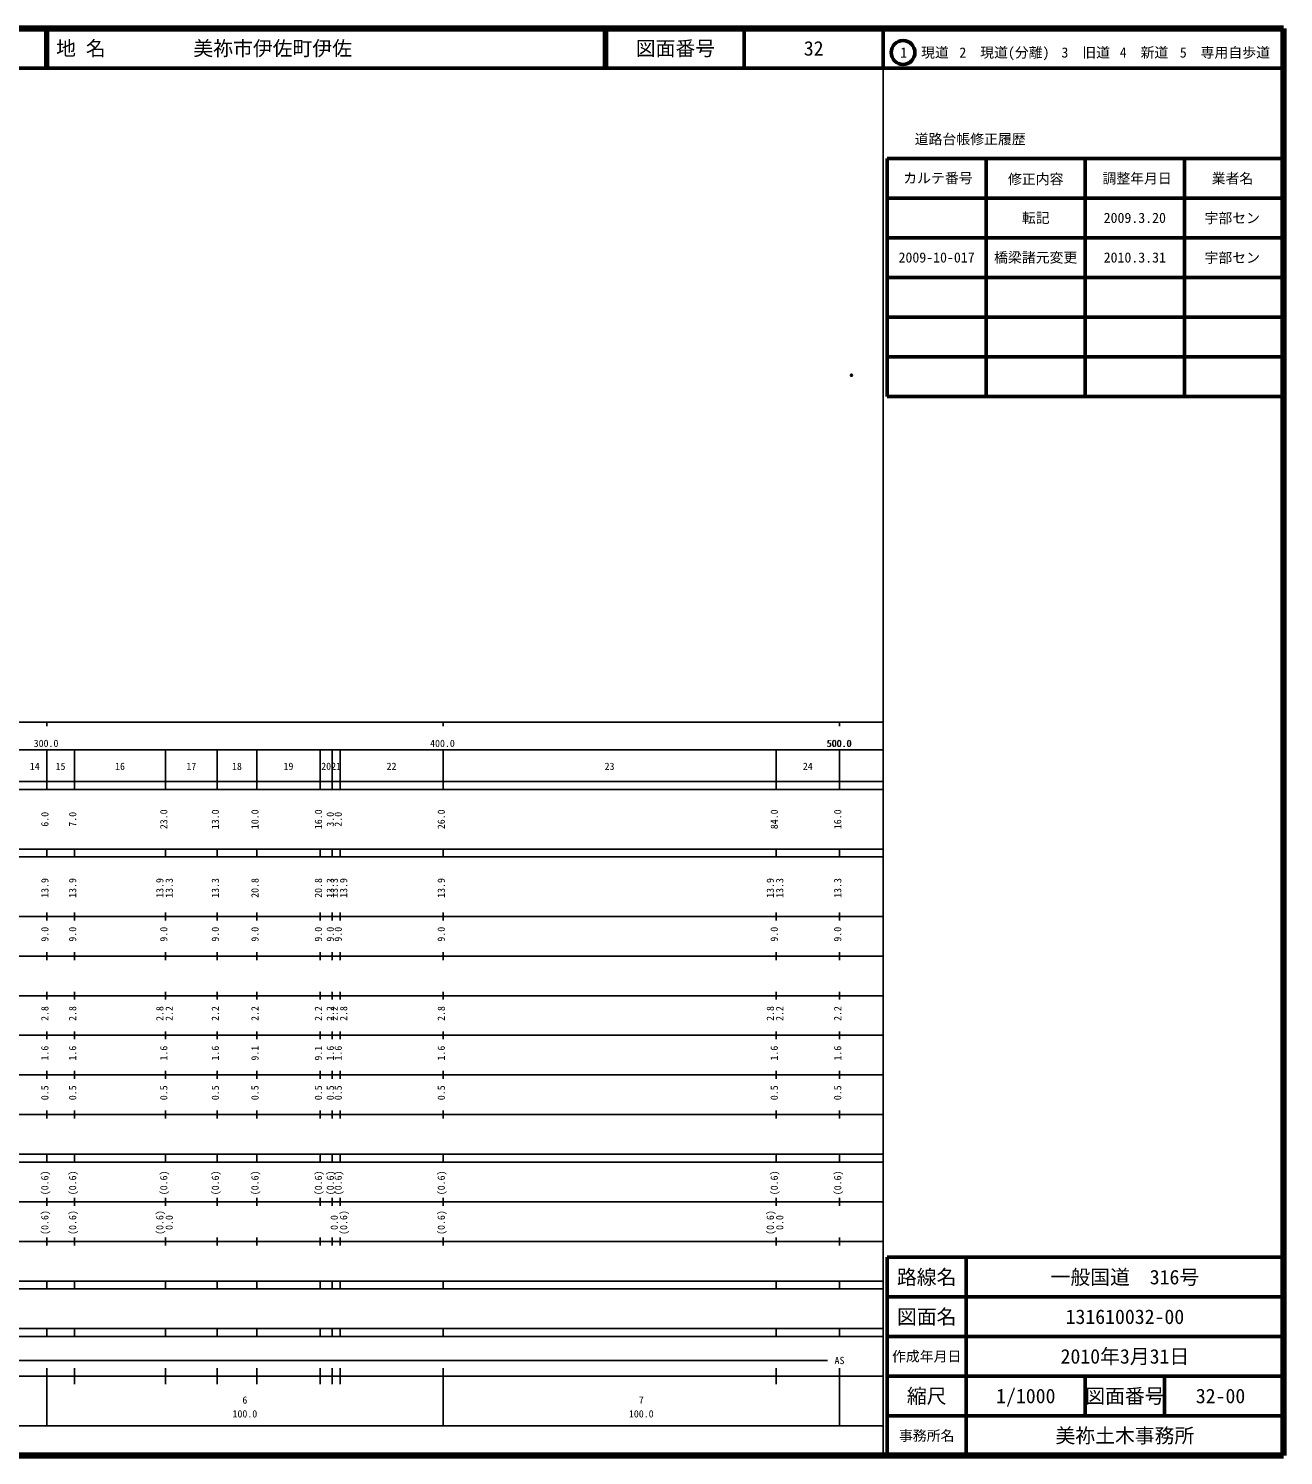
# Model space of a CAD drawing. Units: millimetres on the paper. Extents: x 40 to 680, y 20 to 380.
# Drawn here: x 363.4 to 680, y 20 to 380 of the extents above; entities that cross this region are included whole.
import ezdxf
from ezdxf.enums import TextEntityAlignment as Align

# ---------------------------------------------------------------- set-up
doc = ezdxf.new("R2010")
doc.units = ezdxf.units.MM
doc.header["$PDMODE"] = 32
doc.header["$PDSIZE"] = 0.5
doc.layers.add('S-OTRS', color=6, linetype='Continuous')
doc.layers.add('S-TTL-TXT', color=7, linetype='Continuous')
for name, color, linetype, lineweight in [('S-TTL', 2, 'Continuous', 140), ('S-TTL-BAND', 7, 'Continuous', 25), ('S-TTL-FRAM', 2, 'Continuous', 50), ('S-TTL-LINE', 7, 'Continuous', 50)]:
    doc.layers.add(name, color=color, linetype=linetype, lineweight=lineweight)
doc.styles.add('ＭＳ ゴシック', font='')
doc.styles.get('ＭＳ ゴシック').set_extended_font_data('MS Gothic')

msp = doc.modelspace()

# ---------------------------------------------------------------- linework, layer by layer
at = {"layer": 'S-OTRS'}
msp.add_point((571.01, 292.512), dxfattribs=at)
at = {"layer": 'S-TTL'}
for p, q in [((680, 380), (40, 380)), ((680, 20), (680, 380)), ((40, 20), (680, 20))]:
    msp.add_line(p, q, dxfattribs=at)
at = {"layer": 'S-TTL-BAND'}
for p, q in [((579, 20), (579, 370)), ((40, 205), (579, 205)), ((368, 205), (368, 204)), ((468, 205), (468, 204)), ((568, 205), (568, 204)), ((68, 198), (579, 198)), ((368, 188), (368, 198)), ((375, 188), (375, 198)), ((398, 188), (398, 198)), ((411, 188), (411, 198)), ((421, 188), (421, 198)), ((437, 188), (437, 198)), ((440, 188), (440, 198)), ((442, 188), (442, 198)), ((468, 188), (468, 198)), ((552, 188), (552, 198)), ((568, 188), (568, 198)), ((40, 190), (579, 190)), ((40, 188), (579, 188)), ((40, 173), (579, 173)), ((368, 171), (368, 173)), ((375, 171), (375, 173)), ((398, 171), (398, 173)), ((411, 171), (411, 173)), ((421, 171), (421, 173)), ((437, 171), (437, 173)), ((440, 171), (440, 173)), ((442, 171), (442, 173)), ((468, 171), (468, 173)), ((552, 171), (552, 173)), ((568, 171), (568, 173)), ((40, 171), (579, 171)), ((40, 156), (579, 156)), ((368, 155), (368, 157)), ((375, 155), (375, 157)), ((398, 155), (398, 157)), ((411, 155), (411, 157)), ((421, 155), (421, 157)), ((437, 155), (437, 157)), ((440, 155), (440, 157)), ((442, 155), (442, 157)), ((468, 155), (468, 157)), ((552, 155), (552, 157)), ((568, 155), (568, 157)), ((46, 146), (579, 146)), ((368, 145), (368, 147)), ((375, 145), (375, 147)), ((398, 145), (398, 147)), ((411, 145), (411, 147)), ((421, 145), (421, 147)), ((437, 145), (437, 147)), ((440, 145), (440, 147)), ((442, 145), (442, 147)), ((468, 145), (468, 147)), ((552, 145), (552, 147)), ((568, 145), (568, 147)), ((368, 135), (368, 137)), ((375, 135), (375, 137)), ((398, 135), (398, 137)), ((411, 135), (411, 137)), ((421, 135), (421, 137)), ((437, 135), (437, 137)), ((440, 135), (440, 137)), ((442, 135), (442, 137)), ((468, 135), (468, 137)), ((552, 135), (552, 137)), ((568, 135), (568, 137)), ((52, 136), (579, 136)), ((46, 126), (579, 126)), ((368, 125), (368, 127)), ((375, 125), (375, 127)), ((398, 125), (398, 127)), ((411, 125), (411, 127)), ((421, 125), (421, 127)), ((437, 125), (437, 127)), ((440, 125), (440, 127)), ((442, 125), (442, 127)), ((468, 125), (468, 127)), ((552, 125), (552, 127)), ((568, 125), (568, 127)), ((52, 116), (579, 116)), ((368, 115), (368, 117)), ((375, 115), (375, 117)), ((398, 115), (398, 117)), ((411, 115), (411, 117)), ((421, 115), (421, 117)), ((437, 115), (437, 117)), ((440, 115), (440, 117)), ((442, 115), (442, 117)), ((468, 115), (468, 117)), ((552, 115), (552, 117)), ((568, 115), (568, 117)), ((46, 106), (579, 106)), ((368, 105), (368, 107)), ((375, 105), (375, 107)), ((398, 105), (398, 107)), ((411, 105), (411, 107)), ((421, 105), (421, 107)), ((437, 105), (437, 107)), ((440, 105), (440, 107)), ((442, 105), (442, 107)), ((468, 105), (468, 107)), ((552, 105), (552, 107)), ((568, 105), (568, 107)), ((40, 96), (579, 96)), ((40, 94), (579, 94)), ((368, 94), (368, 96)), ((375, 94), (375, 96)), ((398, 94), (398, 96)), ((411, 94), (411, 96)), ((421, 94), (421, 96)), ((437, 94), (437, 96)), ((440, 94), (440, 96)), ((442, 94), (442, 96)), ((468, 94), (468, 96)), ((552, 94), (552, 96)), ((568, 94), (568, 96)), ((49, 84), (579, 84)), ((368, 83), (368, 85)), ((375, 83), (375, 85)), ((398, 83), (398, 85)), ((411, 83), (411, 85)), ((421, 83), (421, 85)), ((437, 83), (437, 85)), ((440, 83), (440, 85)), ((442, 83), (442, 85)), ((468, 83), (468, 85)), ((552, 83), (552, 85)), ((568, 83), (568, 85)), ((40, 74), (579, 74)), ((368, 73), (368, 75)), ((375, 73), (375, 75)), ((398, 73), (398, 75)), ((411, 73), (411, 75)), ((421, 73), (421, 75)), ((437, 73), (437, 75)), ((440, 73), (440, 75)), ((442, 73), (442, 75)), ((468, 73), (468, 75)), ((552, 73), (552, 75)), ((568, 73), (568, 75)), ((40, 64), (579, 64)), ((40, 62), (579, 62)), ((368, 62), (368, 64)), ((375, 62), (375, 64)), ((398, 62), (398, 64)), ((411, 62), (411, 64)), ((421, 62), (421, 64)), ((437, 62), (437, 64)), ((440, 62), (440, 64)), ((442, 62), (442, 64)), ((468, 62), (468, 64)), ((552, 62), (552, 64)), ((568, 62), (568, 64)), ((40, 52), (579, 52)), ((368, 50), (368, 52)), ((375, 50), (375, 52)), ((398, 50), (398, 52)), ((411, 50), (411, 52)), ((421, 50), (421, 52)), ((437, 50), (437, 52)), ((440, 50), (440, 52)), ((442, 50), (442, 52)), ((468, 50), (468, 52)), ((552, 50), (552, 52)), ((568, 50), (568, 52)), ((40, 50), (579, 50)), ((71, 44), (565, 44)), ((40, 40), (579, 40)), ((368, 27.5), (368, 42)), ((375, 38), (375, 42)), ((398, 38), (398, 42)), ((411, 38), (411, 42)), ((421, 38), (421, 42)), ((437, 38), (437, 42)), ((440, 38), (440, 42)), ((442, 38), (442, 42)), ((468, 27.5), (468, 42)), ((552, 38), (552, 42)), ((568, 27.5), (568, 42)), ((68, 27.5), (579, 27.5))]:
    msp.add_line(p, q, dxfattribs=at)
at = {"layer": 'S-TTL-FRAM'}
for p, q in [((580, 347.197), (580, 287.197)), ((580, 347.197), (680, 347.197)), ((580, 287.197), (680, 287.197)), ((680, 70), (580, 70)), ((580, 70), (580, 20))]:
    msp.add_line(p, q, dxfattribs=at)
at = {"layer": 'S-TTL-LINE'}
for p, q in [((367.75, 380), (367.75, 370)), ((368.25, 380), (368.25, 370)), ((508.747, 380), (508.747, 370)), ((509.247, 380), (509.247, 370)), ((543.997, 380), (543.997, 370)), ((579, 380), (579, 370)), ((40, 370), (680, 370)), ((605, 347.197), (605, 287.197)), ((630, 347.197), (630, 287.197)), ((655, 347.197), (655, 287.197)), ((580, 337.197), (680, 337.197)), ((580, 327.197), (680, 327.197)), ((580, 317.197), (680, 317.197)), ((580, 307.197), (680, 307.197)), ((580, 297.197), (680, 297.197)), ((600, 70), (600, 20)), ((680, 60), (580, 60)), ((680, 50), (580, 50)), ((680, 40), (580, 40)), ((630, 40), (630, 30)), ((650, 40), (650, 30)), ((680, 30), (580, 30))]:
    msp.add_line(p, q, dxfattribs=at)
msp.add_circle((584.031, 373.958), 3, dxfattribs=at)

# ---------------------------------------------------------------- texts
at = {"layer": 'S-TTL-BAND', "style": 'ＭＳ ゴシック'}
for s, p in [('300.0', (367.844, 198.195)), ('400.0', (467.844, 198.195)), ('500.0', (567.844, 198.195)), ('500.0', (568, 198.195)), ('14', (365, 192.405)), ('15', (371.5, 192.405)), ('16', (386.5, 192.405)), ('17', (404.5, 192.405)), ('18', (416, 192.405)), ('19', (429, 192.405)), ('20', (438.5, 192.405)), ('21', (441, 192.405)), ('22', (455, 192.405)), ('23', (510, 192.405)), ('24', (560, 192.405)), ('AS', (568, 42.5)), ('6', (418, 32.523)), ('7', (518, 32.523)), ('100.0', (418, 29.033)), ('100.0', (518, 29.033))]:
    msp.add_text(s, height=1.833, dxfattribs=at).set_placement(p, align=Align.BOTTOM_CENTER)
for s, p in [('6.0', (369, 180.5)), ('7.0', (376, 180.5)), ('23.0', (399, 180.5)), ('13.0', (412, 180.5)), ('10.0', (422, 180.5)), ('16.0', (438, 180.5)), ('3.0', (441, 180.5)), ('2.0', (443, 180.5)), ('26.0', (469, 180.5)), ('84.0', (553, 180.5)), ('16.0', (569, 180.5)), ('13.9', (369, 163.174)), ('13.9', (376, 163.174)), ('13.9', (398, 163.174)), ('13.3', (400.37, 163.174)), ('13.3', (412, 163.174)), ('20.8', (422, 163.174)), ('20.8', (438, 163.174)), ('13.3', (441, 163.174)), ('13.3', (442, 163.174)), ('13.9', (444.37, 163.174)), ('13.9', (469, 163.174)), ('13.9', (552, 163.174)), ('13.3', (554.37, 163.174)), ('13.3', (569, 163.174)), ('9.0', (369, 151.5)), ('9.0', (376, 151.5)), ('9.0', (399, 151.5)), ('9.0', (412, 151.5)), ('9.0', (422, 151.5)), ('9.0', (438, 151.5)), ('9.0', (441, 151.5)), ('9.0', (443, 151.5)), ('9.0', (469, 151.5)), ('9.0', (553, 151.5)), ('9.0', (569, 151.5)), ('2.8', (369, 131.5)), ('2.8', (376, 131.5)), ('2.8', (398, 131.5)), ('2.2', (400.37, 131.5)), ('2.2', (412, 131.5)), ('2.2', (422, 131.5)), ('2.2', (438, 131.5)), ('2.2', (441, 131.5)), ('2.2', (442, 131.5)), ('2.8', (444.37, 131.5)), ('2.8', (469, 131.5)), ('2.8', (552, 131.5)), ('2.2', (554.37, 131.5)), ('2.2', (569, 131.5)), ('1.6', (369, 121.5)), ('1.6', (376, 121.5)), ('1.6', (399, 121.5)), ('1.6', (412, 121.5)), ('9.1', (422, 121.5)), ('9.1', (438, 121.5)), ('1.6', (441, 121.5)), ('1.6', (443, 121.5)), ('1.6', (469, 121.5)), ('1.6', (553, 121.5)), ('1.6', (569, 121.5)), ('0.5', (369, 111.5)), ('0.5', (376, 111.5)), ('0.5', (399, 111.5)), ('0.5', (412, 111.5)), ('0.5', (422, 111.5)), ('0.5', (438, 111.5)), ('0.5', (441, 111.5)), ('0.5', (443, 111.5)), ('0.5', (469, 111.5)), ('0.5', (553, 111.5)), ('0.5', (569, 111.5)), ('(0.6)', (369, 88.764)), ('(0.6)', (376, 88.764)), ('(0.6)', (399, 88.764)), ('(0.6)', (412, 88.764)), ('(0.6)', (422, 88.764)), ('(0.6)', (438, 88.764)), ('(0.6)', (441, 88.764)), ('(0.6)', (443, 88.764)), ('(0.6)', (469, 88.764)), ('(0.6)', (553, 88.764)), ('(0.6)', (569, 88.764)), ('(0.6)', (369, 78.764)), ('(0.6)', (376, 78.764)), ('(0.6)', (398, 78.764)), ('0.0', (400.37, 78.764)), ('0.0', (442, 78.764)), ('(0.6)', (444.37, 78.764)), ('(0.6)', (469, 78.764)), ('(0.6)', (552, 78.764)), ('0.0', (554.37, 78.764))]:
    msp.add_text(s, height=1.833, rotation=90, dxfattribs=at).set_placement(p, align=Align.BOTTOM_CENTER)
at = {"layer": 'S-TTL-TXT', "style": 'ＭＳ ゴシック'}
for s, p in [('地 名', (370.38, 375)), ('美祢市伊佐町伊佐', (405.024, 375))]:
    msp.add_text(s, height=3.666, dxfattribs=at).set_placement(p, align=Align.MIDDLE_LEFT)
for s, height, p in [('図面番号', 3.666, (526.622, 375)), ('32', 3.666, (561.497, 375)), ('1\u3000現道', 2.566, (589.448, 373.958)), ('2\u3000現道(分離)', 2.566, (609.619, 373.958)), ('3\u3000旧道', 2.566, (630.121, 373.958)), ('4\u3000新道', 2.566, (644.824, 373.958)), ('5\u3000専用自歩道', 2.566, (665.228, 373.958)), ('道路台帳修正履歴', 2.566, (600.968, 352.113)), ('カルテ番号', 2.566, (592.839, 342.277)), ('修正内容', 2.566, (617.509, 342.023)), ('調整年月日', 2.566, (643.089, 342.197)), ('業者名', 2.566, (667.134, 342.197)), ('転記', 2.566, (617.5, 332.245)), ('2009.3.20', 2.566, (642.5, 332.245)), ('宇部セン', 2.566, (667.077, 332.189)), ('2009-10-017', 2.566, (592.5, 322.245)), ('橋梁諸元変更', 2.566, (617.5, 322.245)), ('2010.3.31', 2.566, (642.5, 322.245)), ('宇部セン', 2.566, (667.077, 322.189)), ('路線名', 3.666, (590, 65)), ('路線名', 3.666, (590, 65)), ('一般国道\u3000316号', 3.666, (640, 65)), ('図面名', 3.666, (590, 55)), ('図面名', 3.666, (590, 55)), ('131610032-00', 3.666, (640, 55)), ('2010年3月31日', 3.666, (640, 45)), ('作成年月日', 2.566, (590, 45)), ('作成年月日', 2.566, (590, 45)), ('縮尺', 3.666, (590, 35)), ('縮尺', 3.666, (590, 35)), ('1/1000', 3.666, (615, 35)), ('図面番号', 3.666, (640, 35)), ('図面番号', 3.666, (640, 35)), ('32-00', 3.666, (664.125, 35)), ('事務所名', 2.566, (590, 25)), ('事務所名', 2.566, (590, 25)), ('美祢土木事務所', 3.666, (640, 25))]:
    msp.add_text(s, height=height, dxfattribs=at).set_placement(p, align=Align.MIDDLE_CENTER)

doc.saveas('drawing.dxf')
